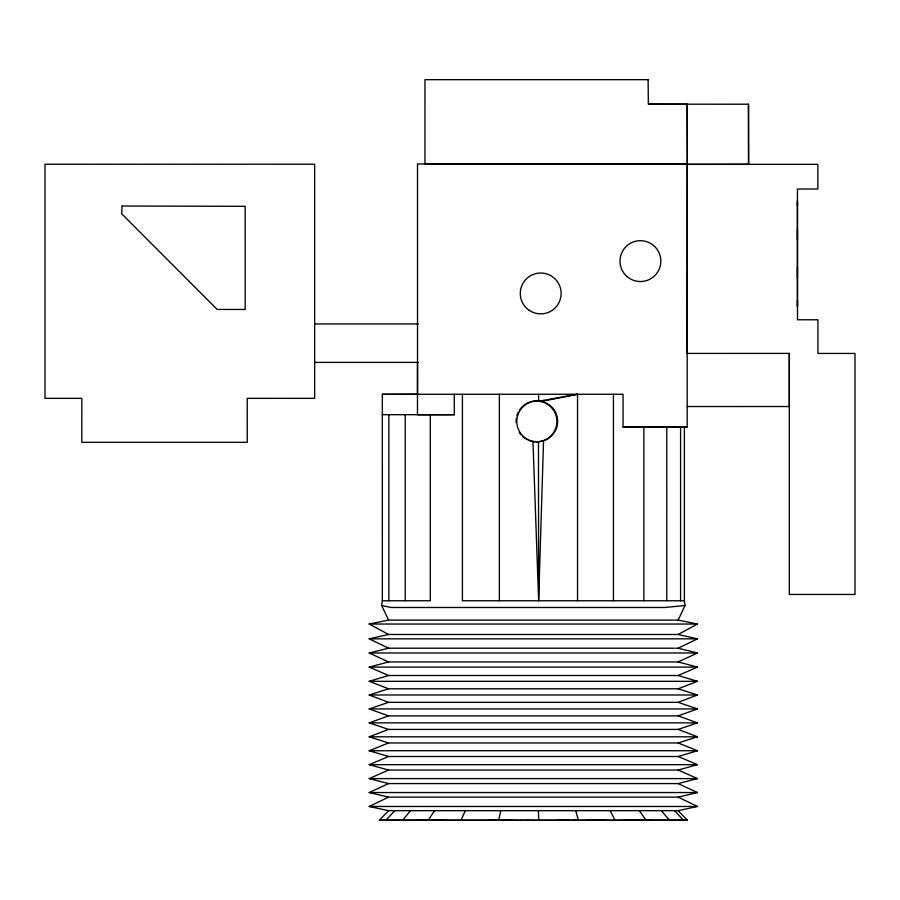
<?xml version="1.0" encoding="UTF-8"?>
<svg xmlns="http://www.w3.org/2000/svg" width="900" height="900" viewBox="0 0 900 900"><rect width="100%" height="100%" fill="white"/><g stroke="black" fill="none" stroke-linecap="round" stroke-linejoin="round"><path stroke-width="1.35" d="M314.662 323.933L314.662 164.205L45 164.25L45 398.351L81.832 398.351L81.799 442.339L247.241 442.339L247.23 398.351L314.662 398.34L314.662 323.933L418.298 323.933M417.521 362.396L417.476 414.787L454.286 414.686L454.286 394.256M643.871 600.761L643.883 426.949L623.048 426.892L623.048 394.256L382.331 394.267L382.343 600.761L381.679 605.531L388.553 620.089L678.161 620.089L697.489 624.038L678.161 634.477L388.553 634.477L369.225 638.842L388.553 648.214L674.539 648.214M666.776 600.761L666.788 426.949M680.591 600.761L680.591 426.949M678.161 620.089L685.035 605.531L684.371 600.761L684.371 426.949M789.322 353.407L789.322 594.461L855 594.461L855 353.441L817.92 353.441L817.92 319.77L797.49 319.759L797.434 189.023L817.864 189.011L817.852 164.34L687.308 164.351L687.173 353.419L789.322 353.407L789.322 406.519L687.184 406.53M797.445 300.454L797.445 306.349L797.445 200.227M797.445 277.706L797.445 266.906M797.445 239.67L797.445 228.87M797.445 206.123L797.445 202.219M538.639 394.256L538.616 401.209L577.541 394.256L577.541 600.761M538.639 600.761L543.544 440.854L548.347 438.559L552.398 435.094L555.424 430.706A20.227 19.946 90 0 0 554.377 410.31C550.373 404.336 543.386 400.759 536.209 401.006A20.453 20.363 90 0 0 532.969 441.45L538.639 600.761L538.47 441.81L543.544 440.854M500.771 810.675L498.69 820.181L512.269 820.339M461.002 820.181L465.334 810.675M428.254 820.181L434.543 810.675M402.66 820.181L410.479 810.675M385.965 820.181L394.796 810.675M429.255 820.339L379.327 820.181L388.553 810.675L678.161 810.675L697.489 806.467L678.161 797.13L388.553 797.13L369.225 792.54L388.553 783.585L678.161 783.585L697.489 778.601L678.161 770.04L388.553 770.04L369.225 764.663L388.553 756.506L678.161 756.506L697.489 750.735L678.161 742.961L388.553 742.961L369.225 736.796L388.553 729.416L678.161 729.416L697.489 722.869L678.161 715.883L388.553 715.883L369.225 708.93L388.553 702.337L678.161 702.337L697.489 708.93L678.161 715.883M675.754 648.214L678.161 648.214L697.489 638.842L678.161 634.477M388.553 810.675L369.225 806.467L388.553 797.13M388.553 702.337L369.225 694.991L388.553 688.793L678.161 688.793L697.489 681.322L678.161 675.506L388.553 675.506L369.225 667.114L388.553 661.95L678.161 661.95L697.489 652.984L678.161 648.214M388.553 783.585L369.225 778.601L388.553 770.04M678.161 675.506L697.489 667.114L678.161 661.95M388.553 756.506L369.225 750.735L388.553 742.961M678.161 702.337L697.489 694.991L678.161 688.793M388.553 729.416L369.225 722.869L388.553 715.883M678.161 742.961L697.489 736.796L678.161 729.416M388.553 688.793L369.225 681.322L388.553 675.506M678.161 770.04L697.489 764.663L678.161 756.506M388.553 661.95L369.225 652.984L388.553 648.214M678.161 797.13L697.489 792.54L678.161 783.585M388.553 634.477L369.225 624.038L388.553 620.089M541.519 401.434L577.541 394.256M527.096 820.339L527.974 820.181M648.124 79.695L648.349 104.186L748.496 104.209L748.575 164.295L748.485 104.209M573.131 820.339L578.43 820.181L575.73 810.675M557.798 820.339L568.024 820.181M586.946 820.339L605.711 820.181M623.768 820.339L646.087 820.181L639.337 810.675M632.88 820.339L687.386 820.181L678.161 810.675M382.331 394.358L417.521 394.256L417.51 163.958L687.319 163.958L687.206 104.265L648.574 104.175M648.562 79.661L424.98 79.661L424.969 163.946L687.319 163.958M687.206 104.265L687.308 164.351M687.285 164.351L748.575 164.295M314.662 362.396L418.298 362.396M382.343 414.697L454.286 414.686M643.883 426.949L687.195 426.949L687.173 163.958M382.343 600.761L430.312 600.761L430.301 414.686M684.371 600.761L462.42 600.761L462.42 394.256M685.035 605.531L664.74 607.477L391.061 607.477L381.679 605.531M369.225 624.038L697.489 624.038M369.225 638.842L697.489 638.842M369.225 652.984L697.489 652.984M369.225 667.114L697.489 667.114M369.225 681.322L697.489 681.322M369.225 694.991L697.489 694.991M369.225 708.93L697.489 708.93M369.225 722.869L697.489 722.869M369.225 736.796L697.489 736.796M369.225 750.735L697.489 750.735M369.225 764.663L697.489 764.663M369.225 778.601L697.489 778.601M369.225 792.54L697.489 792.54M369.225 806.467L697.489 806.467M379.327 820.181L687.386 820.181M417.476 820.339L652.59 820.339M623.048 426.892L687.173 426.96M420.626 820.181L446.299 820.339M488.284 820.181L496.946 820.339M532.991 441.394L538.47 441.81M674.539 810.675L683.539 820.181M661.298 810.675L669.442 820.181M610.144 810.675L615.038 820.181M538.425 810.675L538.74 820.181M613.44 394.256L613.44 600.761M499.376 394.256L499.376 600.761M405.214 414.697L405.214 600.761M388.856 414.697L388.856 600.761M519.683 409.826A20.43 20.43 0 0 1 546.964 403.875A20.43 20.43 0 0 1 554.692 430.706A20.43 20.43 0 0 1 528.413 440.168M527.209 439.605A20.43 20.43 0 0 1 522.821 436.579M520.954 434.666A20.43 20.43 0 0 1 519.356 432.517M516.105 422.46A20.43 20.43 0 0 1 516.285 418.455M516.847 415.856A20.43 20.43 0 0 1 518.31 412.121M122.119 206.032L121.646 213.739L217.204 309.454L245.183 309.454L245.171 206.314L122.119 206.032M528.885 310.106A20.43 20.43 0 0 0 561.049 295.358A20.43 20.43 0 0 0 532.204 274.871A20.43 20.43 0 0 0 528.885 310.106M627.143 276.637A20.43 20.43 0 0 0 660.499 264.847A20.43 20.43 0 0 0 633.611 241.852A20.43 20.43 0 0 0 627.143 276.637"/></g></svg>
